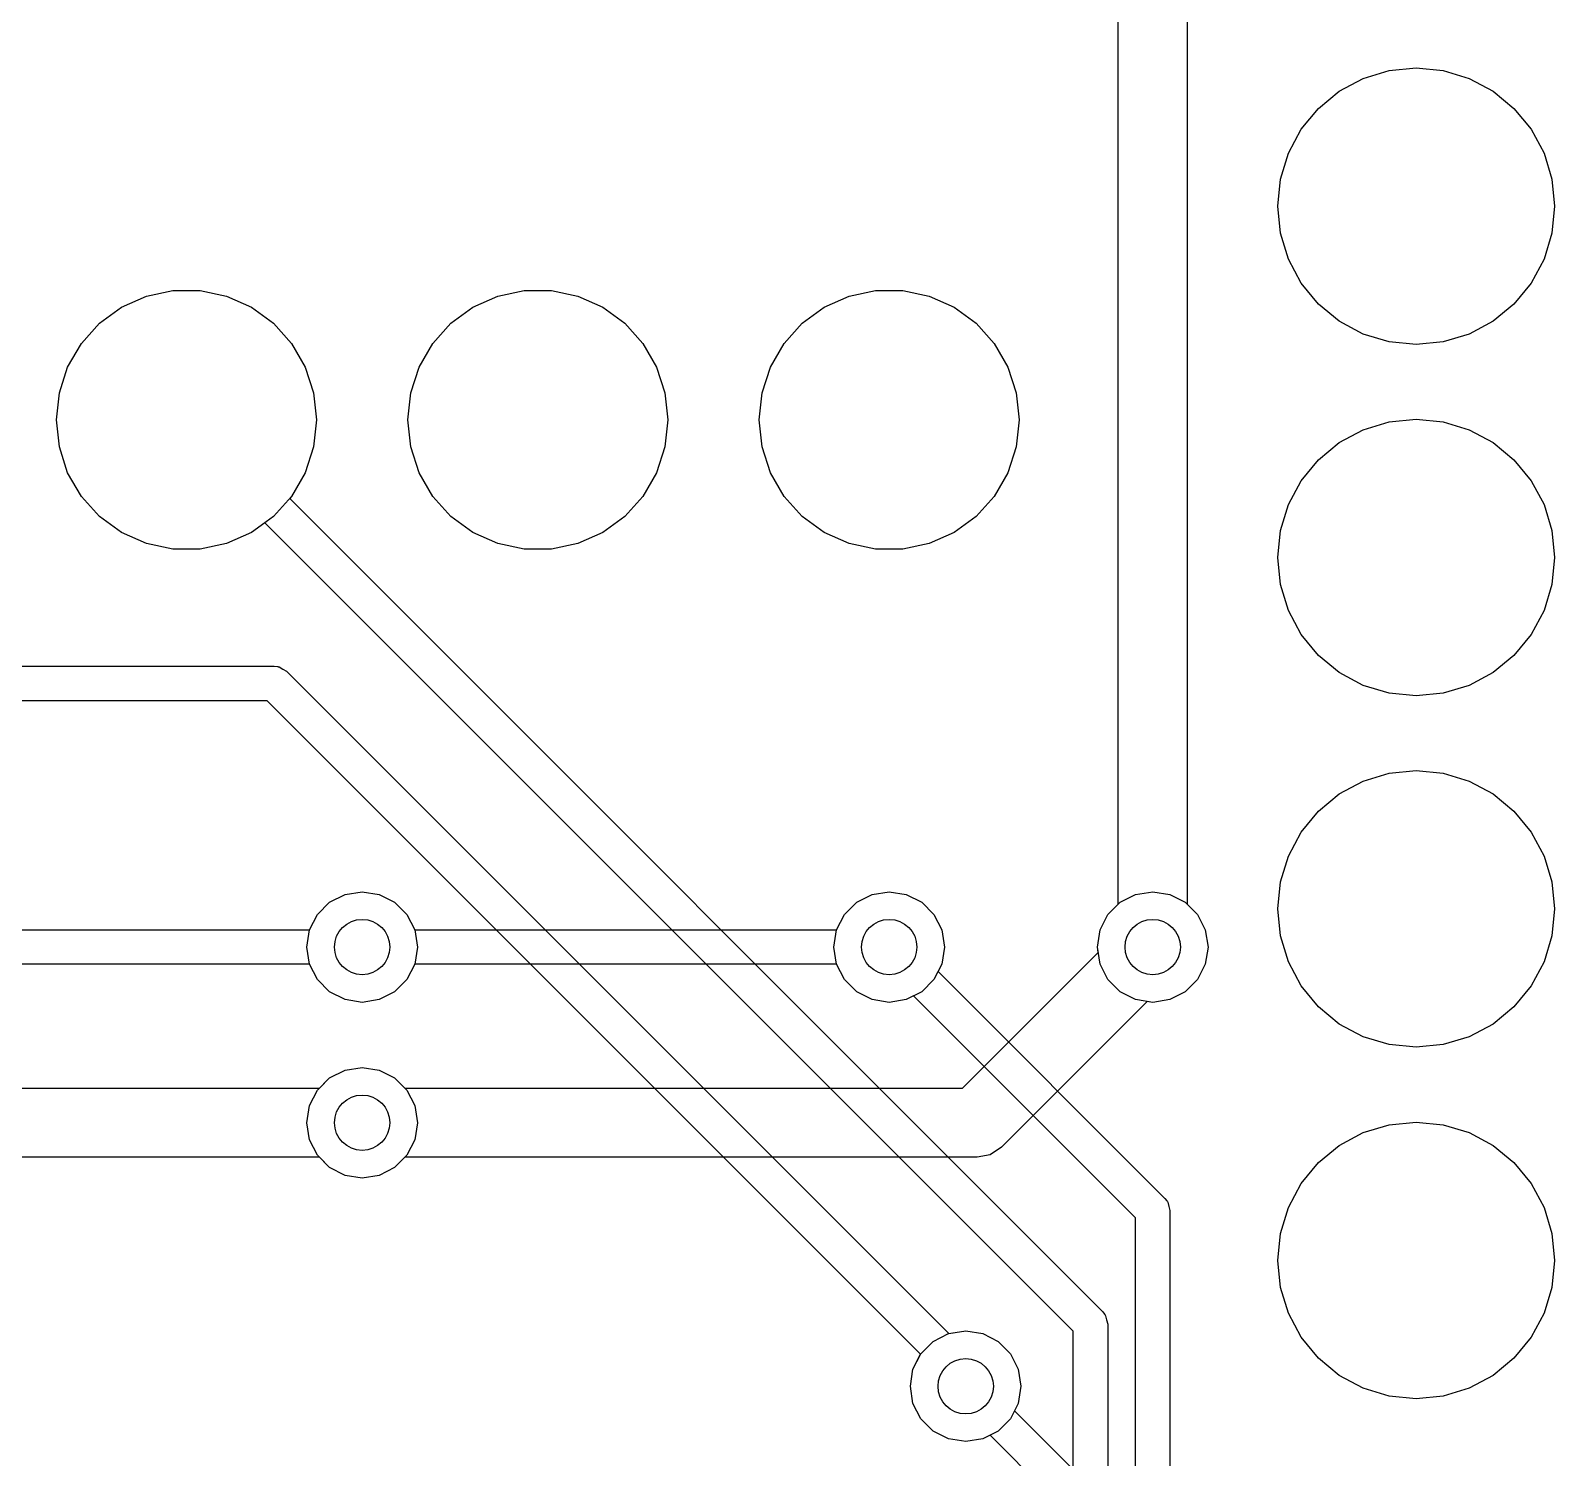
# Model space of a CAD drawing. Header units: millimetres. Extents: x 0 to 489, y -139 to 89.
# Drawn here: x 24.78 to 35.79, y 29.39 to 39.71 of the extents above; entities that cross this region are included whole.
import ezdxf

# ---------------------------------------------------------------- set-up
doc = ezdxf.new("R2010")
doc.units = ezdxf.units.MM
doc.header["$MEASUREMENT"] = 0
doc.layers.add('BLACK', color=7, linetype='CONTINUOUS')

msp = doc.modelspace()

# ---------------------------------------------------------------- linework, layer by layer
at = {"layer": 'BLACK', "linetype": 'Continuous'}
for p, q in [((32.63907, 33.38909), (32.63907, 44.83669)), ((33.13907, 44.83669), (33.13907, 33.38909)), ((34.23807, 39.26689), (34.41107, 39.35929)), ((34.23807, 39.26689), (34.41107, 39.35929)), ((34.23807, 39.26689), (34.41107, 39.35929)), ((34.23807, 39.26689), (34.41107, 39.35929)), ((34.41107, 39.35929), (34.59907, 39.41619)), ((34.41107, 39.35929), (34.59907, 39.41619)), ((34.41107, 39.35929), (34.59907, 39.41619)), ((34.41107, 39.35929), (34.59907, 39.41619)), ((34.59907, 39.41619), (34.79407, 39.43539)), ((34.59907, 39.41619), (34.79407, 39.43539)), ((34.59907, 39.41619), (34.79407, 39.43539)), ((34.59907, 39.41619), (34.79407, 39.43539)), ((34.79407, 39.43539), (34.98907, 39.41619)), ((34.79407, 39.43539), (34.98907, 39.41619)), ((34.79407, 39.43539), (34.98907, 39.41619)), ((34.79407, 39.43539), (34.98907, 39.41619)), ((34.98907, 39.41619), (35.17707, 39.35929)), ((34.98907, 39.41619), (35.17707, 39.35929)), ((34.98907, 39.41619), (35.17707, 39.35929)), ((34.98907, 39.41619), (35.17707, 39.35929)), ((35.17707, 39.35929), (35.35007, 39.26689)), ((35.17707, 39.35929), (35.35007, 39.26689)), ((35.17707, 39.35929), (35.35007, 39.26689)), ((35.17707, 39.35929), (35.35007, 39.26689)), ((34.08707, 39.14249), (34.23807, 39.26689)), ((34.08707, 39.14249), (34.23807, 39.26689)), ((34.08707, 39.14249), (34.23807, 39.26689)), ((34.08707, 39.14249), (34.23807, 39.26689)), ((35.35007, 39.26689), (35.50107, 39.14249)), ((35.35007, 39.26689), (35.50107, 39.14249)), ((35.35007, 39.26689), (35.50107, 39.14249)), ((35.35007, 39.26689), (35.50107, 39.14249)), ((33.96307, 38.99099), (34.08707, 39.14249)), ((33.96307, 38.99099), (34.08707, 39.14249)), ((33.96307, 38.99099), (34.08707, 39.14249)), ((33.96307, 38.99099), (34.08707, 39.14249)), ((35.50107, 39.14249), (35.62507, 38.99099)), ((35.50107, 39.14249), (35.62507, 38.99099)), ((35.50107, 39.14249), (35.62507, 38.99099)), ((35.50107, 39.14249), (35.62507, 38.99099)), ((33.87007, 38.81809), (33.96307, 38.99099)), ((33.87007, 38.81809), (33.96307, 38.99099)), ((33.87007, 38.81809), (33.96307, 38.99099)), ((33.87007, 38.81809), (33.96307, 38.99099)), ((35.62507, 38.99099), (35.71807, 38.81809)), ((35.62507, 38.99099), (35.71807, 38.81809)), ((35.62507, 38.99099), (35.71807, 38.81809)), ((35.62507, 38.99099), (35.71807, 38.81809)), ((33.81307, 38.63049), (33.87007, 38.81809)), ((33.81307, 38.63049), (33.87007, 38.81809)), ((33.81307, 38.63049), (33.87007, 38.81809)), ((33.81307, 38.63049), (33.87007, 38.81809)), ((35.71807, 38.81809), (35.77507, 38.63049)), ((35.71807, 38.81809), (35.77507, 38.63049)), ((35.71807, 38.81809), (35.77507, 38.63049)), ((35.71807, 38.81809), (35.77507, 38.63049)), ((33.79407, 38.43539), (33.81307, 38.63049)), ((33.79407, 38.43539), (33.81307, 38.63049)), ((33.79407, 38.43539), (33.81307, 38.63049)), ((33.79407, 38.43539), (33.81307, 38.63049)), ((35.77507, 38.63049), (35.79407, 38.43539)), ((35.77507, 38.63049), (35.79407, 38.43539)), ((35.77507, 38.63049), (35.79407, 38.43539)), ((35.77507, 38.63049), (35.79407, 38.43539)), ((33.81307, 38.24029), (33.79407, 38.43539)), ((33.81307, 38.24029), (33.79407, 38.43539)), ((33.81307, 38.24029), (33.79407, 38.43539)), ((33.81307, 38.24029), (33.79407, 38.43539)), ((35.79407, 38.43539), (35.77507, 38.24029)), ((35.79407, 38.43539), (35.77507, 38.24029)), ((35.79407, 38.43539), (35.77507, 38.24029)), ((35.79407, 38.43539), (35.77507, 38.24029)), ((33.87007, 38.05269), (33.81307, 38.24029)), ((33.87007, 38.05269), (33.81307, 38.24029)), ((33.87007, 38.05269), (33.81307, 38.24029)), ((33.87007, 38.05269), (33.81307, 38.24029)), ((35.77507, 38.24029), (35.71807, 38.05269)), ((35.77507, 38.24029), (35.71807, 38.05269)), ((35.77507, 38.24029), (35.71807, 38.05269)), ((35.77507, 38.24029), (35.71807, 38.05269)), ((33.96307, 37.87979), (33.87007, 38.05269)), ((33.96307, 37.87979), (33.87007, 38.05269)), ((33.96307, 37.87979), (33.87007, 38.05269)), ((33.96307, 37.87979), (33.87007, 38.05269)), ((35.71807, 38.05269), (35.62507, 37.87979)), ((35.71807, 38.05269), (35.62507, 37.87979)), ((35.71807, 38.05269), (35.62507, 37.87979)), ((35.71807, 38.05269), (35.62507, 37.87979)), ((25.61407, 37.78419), (25.80607, 37.82509)), ((25.61407, 37.78419), (25.80607, 37.82509)), ((25.61407, 37.78419), (25.80607, 37.82509)), ((25.61407, 37.78419), (25.80607, 37.82509)), ((25.80607, 37.82509), (26.00207, 37.82509)), ((25.80607, 37.82509), (26.00207, 37.82509)), ((25.80607, 37.82509), (26.00207, 37.82509)), ((25.80607, 37.82509), (26.00207, 37.82509)), ((26.00207, 37.82509), (26.19407, 37.78419)), ((26.00207, 37.82509), (26.19407, 37.78419)), ((26.00207, 37.82509), (26.19407, 37.78419)), ((26.00207, 37.82509), (26.19407, 37.78419)), ((28.15407, 37.78419), (28.34607, 37.82509)), ((28.15407, 37.78419), (28.34607, 37.82509)), ((28.15407, 37.78419), (28.34607, 37.82509)), ((28.15407, 37.78419), (28.34607, 37.82509)), ((28.34607, 37.82509), (28.54207, 37.82509)), ((28.34607, 37.82509), (28.54207, 37.82509)), ((28.34607, 37.82509), (28.54207, 37.82509)), ((28.34607, 37.82509), (28.54207, 37.82509)), ((28.54207, 37.82509), (28.73407, 37.78419)), ((28.54207, 37.82509), (28.73407, 37.78419)), ((28.54207, 37.82509), (28.73407, 37.78419)), ((28.54207, 37.82509), (28.73407, 37.78419)), ((30.69407, 37.78419), (30.88607, 37.82509)), ((30.69407, 37.78419), (30.88607, 37.82509)), ((30.69407, 37.78419), (30.88607, 37.82509)), ((30.69407, 37.78419), (30.88607, 37.82509)), ((30.88607, 37.82509), (31.08207, 37.82509)), ((30.88607, 37.82509), (31.08207, 37.82509)), ((30.88607, 37.82509), (31.08207, 37.82509)), ((30.88607, 37.82509), (31.08207, 37.82509)), ((31.08207, 37.82509), (31.27407, 37.78419)), ((31.08207, 37.82509), (31.27407, 37.78419)), ((31.08207, 37.82509), (31.27407, 37.78419)), ((31.08207, 37.82509), (31.27407, 37.78419)), ((34.08707, 37.72829), (33.96307, 37.87979)), ((34.08707, 37.72829), (33.96307, 37.87979)), ((34.08707, 37.72829), (33.96307, 37.87979)), ((34.08707, 37.72829), (33.96307, 37.87979)), ((35.62507, 37.87979), (35.50107, 37.72829)), ((35.62507, 37.87979), (35.50107, 37.72829)), ((35.62507, 37.87979), (35.50107, 37.72829)), ((35.62507, 37.87979), (35.50107, 37.72829)), ((25.27507, 37.58879), (25.43407, 37.70429)), ((25.27507, 37.58879), (25.43407, 37.70429)), ((25.27507, 37.58879), (25.43407, 37.70429)), ((25.27507, 37.58879), (25.43407, 37.70429)), ((25.43407, 37.70429), (25.61407, 37.78419)), ((25.43407, 37.70429), (25.61407, 37.78419)), ((25.43407, 37.70429), (25.61407, 37.78419)), ((25.43407, 37.70429), (25.61407, 37.78419)), ((26.19407, 37.78419), (26.37407, 37.70429)), ((26.19407, 37.78419), (26.37407, 37.70429)), ((26.19407, 37.78419), (26.37407, 37.70429)), ((26.19407, 37.78419), (26.37407, 37.70429)), ((26.37407, 37.70429), (26.53307, 37.58879)), ((26.37407, 37.70429), (26.53307, 37.58879)), ((26.37407, 37.70429), (26.53307, 37.58879)), ((26.37407, 37.70429), (26.53307, 37.58879)), ((27.81507, 37.58879), (27.97407, 37.70429)), ((27.81507, 37.58879), (27.97407, 37.70429)), ((27.81507, 37.58879), (27.97407, 37.70429)), ((27.81507, 37.58879), (27.97407, 37.70429)), ((27.97407, 37.70429), (28.15407, 37.78419)), ((27.97407, 37.70429), (28.15407, 37.78419)), ((27.97407, 37.70429), (28.15407, 37.78419)), ((27.97407, 37.70429), (28.15407, 37.78419)), ((28.73407, 37.78419), (28.91407, 37.70429)), ((28.73407, 37.78419), (28.91407, 37.70429)), ((28.73407, 37.78419), (28.91407, 37.70429)), ((28.73407, 37.78419), (28.91407, 37.70429)), ((28.91407, 37.70429), (29.07307, 37.58879)), ((28.91407, 37.70429), (29.07307, 37.58879)), ((28.91407, 37.70429), (29.07307, 37.58879)), ((28.91407, 37.70429), (29.07307, 37.58879)), ((30.35507, 37.58879), (30.51407, 37.70429)), ((30.35507, 37.58879), (30.51407, 37.70429)), ((30.35507, 37.58879), (30.51407, 37.70429)), ((30.35507, 37.58879), (30.51407, 37.70429)), ((30.51407, 37.70429), (30.69407, 37.78419)), ((30.51407, 37.70429), (30.69407, 37.78419)), ((30.51407, 37.70429), (30.69407, 37.78419)), ((30.51407, 37.70429), (30.69407, 37.78419)), ((31.27407, 37.78419), (31.45407, 37.70429)), ((31.27407, 37.78419), (31.45407, 37.70429)), ((31.27407, 37.78419), (31.45407, 37.70429)), ((31.27407, 37.78419), (31.45407, 37.70429)), ((31.45407, 37.70429), (31.61307, 37.58879)), ((31.45407, 37.70429), (31.61307, 37.58879)), ((31.45407, 37.70429), (31.61307, 37.58879)), ((31.45407, 37.70429), (31.61307, 37.58879)), ((34.23807, 37.60389), (34.08707, 37.72829)), ((34.23807, 37.60389), (34.08707, 37.72829)), ((34.23807, 37.60389), (34.08707, 37.72829)), ((34.23807, 37.60389), (34.08707, 37.72829)), ((35.50107, 37.72829), (35.35007, 37.60389)), ((35.50107, 37.72829), (35.35007, 37.60389)), ((35.50107, 37.72829), (35.35007, 37.60389)), ((35.50107, 37.72829), (35.35007, 37.60389)), ((25.14407, 37.44279), (25.27507, 37.58879)), ((25.14407, 37.44279), (25.27507, 37.58879)), ((25.14407, 37.44279), (25.27507, 37.58879)), ((25.14407, 37.44279), (25.27507, 37.58879)), ((26.53307, 37.58879), (26.66407, 37.44279)), ((26.53307, 37.58879), (26.66407, 37.44279)), ((26.53307, 37.58879), (26.66407, 37.44279)), ((26.53307, 37.58879), (26.66407, 37.44279)), ((27.68407, 37.44279), (27.81507, 37.58879)), ((27.68407, 37.44279), (27.81507, 37.58879)), ((27.68407, 37.44279), (27.81507, 37.58879)), ((27.68407, 37.44279), (27.81507, 37.58879)), ((29.07307, 37.58879), (29.20407, 37.44279)), ((29.07307, 37.58879), (29.20407, 37.44279)), ((29.07307, 37.58879), (29.20407, 37.44279)), ((29.07307, 37.58879), (29.20407, 37.44279)), ((30.22407, 37.44279), (30.35507, 37.58879)), ((30.22407, 37.44279), (30.35507, 37.58879)), ((30.22407, 37.44279), (30.35507, 37.58879)), ((30.22407, 37.44279), (30.35507, 37.58879)), ((31.61307, 37.58879), (31.74407, 37.44279)), ((31.61307, 37.58879), (31.74407, 37.44279)), ((31.61307, 37.58879), (31.74407, 37.44279)), ((31.61307, 37.58879), (31.74407, 37.44279)), ((34.41107, 37.51149), (34.23807, 37.60389)), ((34.41107, 37.51149), (34.23807, 37.60389)), ((34.41107, 37.51149), (34.23807, 37.60389)), ((34.41107, 37.51149), (34.23807, 37.60389)), ((35.35007, 37.60389), (35.17707, 37.51149)), ((35.35007, 37.60389), (35.17707, 37.51149)), ((35.35007, 37.60389), (35.17707, 37.51149)), ((35.35007, 37.60389), (35.17707, 37.51149)), ((34.59907, 37.45459), (34.41107, 37.51149)), ((34.59907, 37.45459), (34.41107, 37.51149)), ((34.59907, 37.45459), (34.41107, 37.51149)), ((34.59907, 37.45459), (34.41107, 37.51149)), ((35.17707, 37.51149), (34.98907, 37.45459)), ((35.17707, 37.51149), (34.98907, 37.45459)), ((35.17707, 37.51149), (34.98907, 37.45459)), ((35.17707, 37.51149), (34.98907, 37.45459)), ((25.04507, 37.27269), (25.14407, 37.44279)), ((25.04507, 37.27269), (25.14407, 37.44279)), ((25.04507, 37.27269), (25.14407, 37.44279)), ((25.04507, 37.27269), (25.14407, 37.44279)), ((26.66407, 37.44279), (26.76307, 37.27269)), ((26.66407, 37.44279), (26.76307, 37.27269)), ((26.66407, 37.44279), (26.76307, 37.27269)), ((26.66407, 37.44279), (26.76307, 37.27269)), ((27.58507, 37.27269), (27.68407, 37.44279)), ((27.58507, 37.27269), (27.68407, 37.44279)), ((27.58507, 37.27269), (27.68407, 37.44279)), ((27.58507, 37.27269), (27.68407, 37.44279)), ((29.20407, 37.44279), (29.30307, 37.27269)), ((29.20407, 37.44279), (29.30307, 37.27269)), ((29.20407, 37.44279), (29.30307, 37.27269)), ((29.20407, 37.44279), (29.30307, 37.27269)), ((30.12507, 37.27269), (30.22407, 37.44279)), ((30.12507, 37.27269), (30.22407, 37.44279)), ((30.12507, 37.27269), (30.22407, 37.44279)), ((30.12507, 37.27269), (30.22407, 37.44279)), ((31.74407, 37.44279), (31.84307, 37.27269)), ((31.74407, 37.44279), (31.84307, 37.27269)), ((31.74407, 37.44279), (31.84307, 37.27269)), ((31.74407, 37.44279), (31.84307, 37.27269)), ((34.79407, 37.43539), (34.59907, 37.45459)), ((34.79407, 37.43539), (34.59907, 37.45459)), ((34.79407, 37.43539), (34.59907, 37.45459)), ((34.79407, 37.43539), (34.59907, 37.45459)), ((34.98907, 37.45459), (34.79407, 37.43539)), ((34.98907, 37.45459), (34.79407, 37.43539)), ((34.98907, 37.45459), (34.79407, 37.43539)), ((34.98907, 37.45459), (34.79407, 37.43539)), ((24.98507, 37.08579), (25.04507, 37.27269)), ((24.98507, 37.08579), (25.04507, 37.27269)), ((24.98507, 37.08579), (25.04507, 37.27269)), ((24.98507, 37.08579), (25.04507, 37.27269)), ((26.76307, 37.27269), (26.82307, 37.08579)), ((26.76307, 37.27269), (26.82307, 37.08579)), ((26.76307, 37.27269), (26.82307, 37.08579)), ((26.76307, 37.27269), (26.82307, 37.08579)), ((27.52507, 37.08579), (27.58507, 37.27269)), ((27.52507, 37.08579), (27.58507, 37.27269)), ((27.52507, 37.08579), (27.58507, 37.27269)), ((27.52507, 37.08579), (27.58507, 37.27269)), ((29.30307, 37.27269), (29.36307, 37.08579)), ((29.30307, 37.27269), (29.36307, 37.08579)), ((29.30307, 37.27269), (29.36307, 37.08579)), ((29.30307, 37.27269), (29.36307, 37.08579)), ((30.06507, 37.08579), (30.12507, 37.27269)), ((30.06507, 37.08579), (30.12507, 37.27269)), ((30.06507, 37.08579), (30.12507, 37.27269)), ((30.06507, 37.08579), (30.12507, 37.27269)), ((31.84307, 37.27269), (31.90307, 37.08579)), ((31.84307, 37.27269), (31.90307, 37.08579)), ((31.84307, 37.27269), (31.90307, 37.08579)), ((31.84307, 37.27269), (31.90307, 37.08579)), ((24.96407, 36.89039), (24.98507, 37.08579)), ((24.96407, 36.89039), (24.98507, 37.08579)), ((24.96407, 36.89039), (24.98507, 37.08579)), ((24.96407, 36.89039), (24.98507, 37.08579)), ((26.82307, 37.08579), (26.84407, 36.89039)), ((26.82307, 37.08579), (26.84407, 36.89039)), ((26.82307, 37.08579), (26.84407, 36.89039)), ((26.82307, 37.08579), (26.84407, 36.89039)), ((27.50407, 36.89039), (27.52507, 37.08579)), ((27.50407, 36.89039), (27.52507, 37.08579)), ((27.50407, 36.89039), (27.52507, 37.08579)), ((27.50407, 36.89039), (27.52507, 37.08579)), ((29.36307, 37.08579), (29.38407, 36.89039)), ((29.36307, 37.08579), (29.38407, 36.89039)), ((29.36307, 37.08579), (29.38407, 36.89039)), ((29.36307, 37.08579), (29.38407, 36.89039)), ((30.04407, 36.89039), (30.06507, 37.08579)), ((30.04407, 36.89039), (30.06507, 37.08579)), ((30.04407, 36.89039), (30.06507, 37.08579)), ((30.04407, 36.89039), (30.06507, 37.08579)), ((31.90307, 37.08579), (31.92407, 36.89039)), ((31.90307, 37.08579), (31.92407, 36.89039)), ((31.90307, 37.08579), (31.92407, 36.89039)), ((31.90307, 37.08579), (31.92407, 36.89039)), ((24.98507, 36.69499), (24.96407, 36.89039)), ((24.98507, 36.69499), (24.96407, 36.89039)), ((24.98507, 36.69499), (24.96407, 36.89039)), ((24.98507, 36.69499), (24.96407, 36.89039)), ((26.84407, 36.89039), (26.82307, 36.69499)), ((26.84407, 36.89039), (26.82307, 36.69499)), ((26.84407, 36.89039), (26.82307, 36.69499)), ((26.84407, 36.89039), (26.82307, 36.69499)), ((27.52507, 36.69499), (27.50407, 36.89039)), ((27.52507, 36.69499), (27.50407, 36.89039)), ((27.52507, 36.69499), (27.50407, 36.89039)), ((27.52507, 36.69499), (27.50407, 36.89039)), ((29.38407, 36.89039), (29.36307, 36.69499)), ((29.38407, 36.89039), (29.36307, 36.69499)), ((29.38407, 36.89039), (29.36307, 36.69499)), ((29.38407, 36.89039), (29.36307, 36.69499)), ((30.06507, 36.69499), (30.04407, 36.89039)), ((30.06507, 36.69499), (30.04407, 36.89039)), ((30.06507, 36.69499), (30.04407, 36.89039)), ((30.06507, 36.69499), (30.04407, 36.89039)), ((31.92407, 36.89039), (31.90307, 36.69499)), ((31.92407, 36.89039), (31.90307, 36.69499)), ((31.92407, 36.89039), (31.90307, 36.69499)), ((31.92407, 36.89039), (31.90307, 36.69499)), ((34.23807, 36.72689), (34.41107, 36.81929)), ((34.23807, 36.72689), (34.41107, 36.81929)), ((34.23807, 36.72689), (34.41107, 36.81929)), ((34.23807, 36.72689), (34.41107, 36.81929)), ((34.41107, 36.81929), (34.59907, 36.87619)), ((34.41107, 36.81929), (34.59907, 36.87619)), ((34.41107, 36.81929), (34.59907, 36.87619)), ((34.41107, 36.81929), (34.59907, 36.87619)), ((34.59907, 36.87619), (34.79407, 36.89539)), ((34.59907, 36.87619), (34.79407, 36.89539)), ((34.59907, 36.87619), (34.79407, 36.89539)), ((34.59907, 36.87619), (34.79407, 36.89539)), ((34.79407, 36.89539), (34.98907, 36.87619)), ((34.79407, 36.89539), (34.98907, 36.87619)), ((34.79407, 36.89539), (34.98907, 36.87619)), ((34.79407, 36.89539), (34.98907, 36.87619)), ((34.98907, 36.87619), (35.17707, 36.81929)), ((34.98907, 36.87619), (35.17707, 36.81929)), ((34.98907, 36.87619), (35.17707, 36.81929)), ((34.98907, 36.87619), (35.17707, 36.81929)), ((35.17707, 36.81929), (35.35007, 36.72689)), ((35.17707, 36.81929), (35.35007, 36.72689)), ((35.17707, 36.81929), (35.35007, 36.72689)), ((35.17707, 36.81929), (35.35007, 36.72689)), ((25.04507, 36.50809), (24.98507, 36.69499)), ((25.04507, 36.50809), (24.98507, 36.69499)), ((25.04507, 36.50809), (24.98507, 36.69499)), ((25.04507, 36.50809), (24.98507, 36.69499)), ((26.82307, 36.69499), (26.76307, 36.50809)), ((26.82307, 36.69499), (26.76307, 36.50809)), ((26.82307, 36.69499), (26.76307, 36.50809)), ((26.82307, 36.69499), (26.76307, 36.50809)), ((27.58507, 36.50809), (27.52507, 36.69499)), ((27.58507, 36.50809), (27.52507, 36.69499)), ((27.58507, 36.50809), (27.52507, 36.69499)), ((27.58507, 36.50809), (27.52507, 36.69499)), ((29.36307, 36.69499), (29.30307, 36.50809)), ((29.36307, 36.69499), (29.30307, 36.50809)), ((29.36307, 36.69499), (29.30307, 36.50809)), ((29.36307, 36.69499), (29.30307, 36.50809)), ((30.12507, 36.50809), (30.06507, 36.69499)), ((30.12507, 36.50809), (30.06507, 36.69499)), ((30.12507, 36.50809), (30.06507, 36.69499)), ((30.12507, 36.50809), (30.06507, 36.69499)), ((31.90307, 36.69499), (31.84307, 36.50809)), ((31.90307, 36.69499), (31.84307, 36.50809)), ((31.90307, 36.69499), (31.84307, 36.50809)), ((31.90307, 36.69499), (31.84307, 36.50809)), ((34.08707, 36.60249), (34.23807, 36.72689)), ((34.08707, 36.60249), (34.23807, 36.72689)), ((34.08707, 36.60249), (34.23807, 36.72689)), ((34.08707, 36.60249), (34.23807, 36.72689)), ((35.35007, 36.72689), (35.50107, 36.60249)), ((35.35007, 36.72689), (35.50107, 36.60249)), ((35.35007, 36.72689), (35.50107, 36.60249)), ((35.35007, 36.72689), (35.50107, 36.60249)), ((33.96307, 36.45099), (34.08707, 36.60249)), ((33.96307, 36.45099), (34.08707, 36.60249)), ((33.96307, 36.45099), (34.08707, 36.60249)), ((33.96307, 36.45099), (34.08707, 36.60249)), ((35.50107, 36.60249), (35.62507, 36.45099)), ((35.50107, 36.60249), (35.62507, 36.45099)), ((35.50107, 36.60249), (35.62507, 36.45099)), ((35.50107, 36.60249), (35.62507, 36.45099)), ((25.14407, 36.33799), (25.04507, 36.50809)), ((25.14407, 36.33799), (25.04507, 36.50809)), ((25.14407, 36.33799), (25.04507, 36.50809)), ((25.14407, 36.33799), (25.04507, 36.50809)), ((26.76307, 36.50809), (26.66407, 36.33799)), ((26.76307, 36.50809), (26.66407, 36.33799)), ((26.76307, 36.50809), (26.66407, 36.33799)), ((26.76307, 36.50809), (26.66407, 36.33799)), ((27.68407, 36.33799), (27.58507, 36.50809)), ((27.68407, 36.33799), (27.58507, 36.50809)), ((27.68407, 36.33799), (27.58507, 36.50809)), ((27.68407, 36.33799), (27.58507, 36.50809)), ((29.30307, 36.50809), (29.20407, 36.33799)), ((29.30307, 36.50809), (29.20407, 36.33799)), ((29.30307, 36.50809), (29.20407, 36.33799)), ((29.30307, 36.50809), (29.20407, 36.33799)), ((30.22407, 36.33799), (30.12507, 36.50809)), ((30.22407, 36.33799), (30.12507, 36.50809)), ((30.22407, 36.33799), (30.12507, 36.50809)), ((30.22407, 36.33799), (30.12507, 36.50809)), ((31.84307, 36.50809), (31.74407, 36.33799)), ((31.84307, 36.50809), (31.74407, 36.33799)), ((31.84307, 36.50809), (31.74407, 36.33799)), ((31.84307, 36.50809), (31.74407, 36.33799)), ((33.87007, 36.27809), (33.96307, 36.45099)), ((33.87007, 36.27809), (33.96307, 36.45099)), ((33.87007, 36.27809), (33.96307, 36.45099)), ((33.87007, 36.27809), (33.96307, 36.45099)), ((35.62507, 36.45099), (35.71807, 36.27809)), ((35.62507, 36.45099), (35.71807, 36.27809)), ((35.62507, 36.45099), (35.71807, 36.27809)), ((35.62507, 36.45099), (35.71807, 36.27809)), ((25.27507, 36.19199), (25.14407, 36.33799)), ((25.27507, 36.19199), (25.14407, 36.33799)), ((25.27507, 36.19199), (25.14407, 36.33799)), ((25.27507, 36.19199), (25.14407, 36.33799)), ((26.66407, 36.33799), (26.53307, 36.19199)), ((26.66407, 36.33799), (26.53307, 36.19199)), ((26.66407, 36.33799), (26.53307, 36.19199)), ((26.66407, 36.33799), (26.65007, 36.32159)), ((26.65007, 36.32159), (32.52807, 30.44329)), ((27.81507, 36.19199), (27.68407, 36.33799)), ((27.81507, 36.19199), (27.68407, 36.33799)), ((27.81507, 36.19199), (27.68407, 36.33799)), ((27.81507, 36.19199), (27.68407, 36.33799)), ((29.20407, 36.33799), (29.07307, 36.19199)), ((29.20407, 36.33799), (29.07307, 36.19199)), ((29.20407, 36.33799), (29.07307, 36.19199)), ((29.20407, 36.33799), (29.07307, 36.19199)), ((30.35507, 36.19199), (30.22407, 36.33799)), ((30.35507, 36.19199), (30.22407, 36.33799)), ((30.35507, 36.19199), (30.22407, 36.33799)), ((30.35507, 36.19199), (30.22407, 36.33799)), ((31.74407, 36.33799), (31.61307, 36.19199)), ((31.74407, 36.33799), (31.61307, 36.19199)), ((31.74407, 36.33799), (31.61307, 36.19199)), ((31.74407, 36.33799), (31.61307, 36.19199)), ((33.81307, 36.09049), (33.87007, 36.27809)), ((33.81307, 36.09049), (33.87007, 36.27809)), ((33.81307, 36.09049), (33.87007, 36.27809)), ((33.81307, 36.09049), (33.87007, 36.27809)), ((35.71807, 36.27809), (35.77507, 36.09049)), ((35.71807, 36.27809), (35.77507, 36.09049)), ((35.71807, 36.27809), (35.77507, 36.09049)), ((35.71807, 36.27809), (35.77507, 36.09049)), ((25.43407, 36.07649), (25.27507, 36.19199)), ((25.43407, 36.07649), (25.27507, 36.19199)), ((25.43407, 36.07649), (25.27507, 36.19199)), ((25.43407, 36.07649), (25.27507, 36.19199)), ((26.53307, 36.19199), (26.37407, 36.07649)), ((26.53307, 36.19199), (26.37407, 36.07649)), ((26.53307, 36.19199), (26.37407, 36.07649)), ((26.47107, 36.14689), (26.37407, 36.07649)), ((32.31407, 30.30309), (26.47107, 36.14689)), ((27.97407, 36.07649), (27.81507, 36.19199)), ((27.97407, 36.07649), (27.81507, 36.19199)), ((27.97407, 36.07649), (27.81507, 36.19199)), ((27.97407, 36.07649), (27.81507, 36.19199)), ((29.07307, 36.19199), (28.91407, 36.07649)), ((29.07307, 36.19199), (28.91407, 36.07649)), ((29.07307, 36.19199), (28.91407, 36.07649)), ((29.07307, 36.19199), (28.91407, 36.07649)), ((30.51407, 36.07649), (30.35507, 36.19199)), ((30.51407, 36.07649), (30.35507, 36.19199)), ((30.51407, 36.07649), (30.35507, 36.19199)), ((30.51407, 36.07649), (30.35507, 36.19199)), ((31.61307, 36.19199), (31.45407, 36.07649)), ((31.61307, 36.19199), (31.45407, 36.07649)), ((31.61307, 36.19199), (31.45407, 36.07649)), ((31.61307, 36.19199), (31.45407, 36.07649)), ((25.61407, 35.99659), (25.43407, 36.07649)), ((25.61407, 35.99659), (25.43407, 36.07649)), ((25.61407, 35.99659), (25.43407, 36.07649)), ((25.61407, 35.99659), (25.43407, 36.07649)), ((26.37407, 36.07649), (26.19407, 35.99659)), ((26.37407, 36.07649), (26.19407, 35.99659)), ((26.37407, 36.07649), (26.19407, 35.99659)), ((26.37407, 36.07649), (26.19407, 35.99659)), ((28.15407, 35.99659), (27.97407, 36.07649)), ((28.15407, 35.99659), (27.97407, 36.07649)), ((28.15407, 35.99659), (27.97407, 36.07649)), ((28.15407, 35.99659), (27.97407, 36.07649)), ((28.91407, 36.07649), (28.73407, 35.99659)), ((28.91407, 36.07649), (28.73407, 35.99659)), ((28.91407, 36.07649), (28.73407, 35.99659)), ((28.91407, 36.07649), (28.73407, 35.99659)), ((30.69407, 35.99659), (30.51407, 36.07649)), ((30.69407, 35.99659), (30.51407, 36.07649)), ((30.69407, 35.99659), (30.51407, 36.07649)), ((30.69407, 35.99659), (30.51407, 36.07649)), ((31.45407, 36.07649), (31.27407, 35.99659)), ((31.45407, 36.07649), (31.27407, 35.99659)), ((31.45407, 36.07649), (31.27407, 35.99659)), ((31.45407, 36.07649), (31.27407, 35.99659)), ((33.79407, 35.89539), (33.81307, 36.09049)), ((33.79407, 35.89539), (33.81307, 36.09049)), ((33.79407, 35.89539), (33.81307, 36.09049)), ((33.79407, 35.89539), (33.81307, 36.09049)), ((35.77507, 36.09049), (35.79407, 35.89539)), ((35.77507, 36.09049), (35.79407, 35.89539)), ((35.77507, 36.09049), (35.79407, 35.89539)), ((35.77507, 36.09049), (35.79407, 35.89539)), ((25.80607, 35.95569), (25.61407, 35.99659)), ((25.80607, 35.95569), (25.61407, 35.99659)), ((25.80607, 35.95569), (25.61407, 35.99659)), ((25.80607, 35.95569), (25.61407, 35.99659)), ((26.00207, 35.95569), (25.80607, 35.95569)), ((26.00207, 35.95569), (25.80607, 35.95569)), ((26.00207, 35.95569), (25.80607, 35.95569)), ((26.00207, 35.95569), (25.80607, 35.95569)), ((26.19407, 35.99659), (26.00207, 35.95569)), ((26.19407, 35.99659), (26.00207, 35.95569)), ((26.19407, 35.99659), (26.00207, 35.95569)), ((26.19407, 35.99659), (26.00207, 35.95569)), ((28.34607, 35.95569), (28.15407, 35.99659)), ((28.34607, 35.95569), (28.15407, 35.99659)), ((28.34607, 35.95569), (28.15407, 35.99659)), ((28.34607, 35.95569), (28.15407, 35.99659)), ((28.54207, 35.95569), (28.34607, 35.95569)), ((28.54207, 35.95569), (28.34607, 35.95569)), ((28.54207, 35.95569), (28.34607, 35.95569)), ((28.54207, 35.95569), (28.34607, 35.95569)), ((28.73407, 35.99659), (28.54207, 35.95569)), ((28.73407, 35.99659), (28.54207, 35.95569)), ((28.73407, 35.99659), (28.54207, 35.95569)), ((28.73407, 35.99659), (28.54207, 35.95569)), ((30.88607, 35.95569), (30.69407, 35.99659)), ((30.88607, 35.95569), (30.69407, 35.99659)), ((30.88607, 35.95569), (30.69407, 35.99659)), ((30.88607, 35.95569), (30.69407, 35.99659)), ((31.08207, 35.95569), (30.88607, 35.95569)), ((31.08207, 35.95569), (30.88607, 35.95569)), ((31.08207, 35.95569), (30.88607, 35.95569)), ((31.08207, 35.95569), (30.88607, 35.95569)), ((31.27407, 35.99659), (31.08207, 35.95569)), ((31.27407, 35.99659), (31.08207, 35.95569)), ((31.27407, 35.99659), (31.08207, 35.95569)), ((31.27407, 35.99659), (31.08207, 35.95569)), ((33.81307, 35.70029), (33.79407, 35.89539)), ((33.81307, 35.70029), (33.79407, 35.89539)), ((33.81307, 35.70029), (33.79407, 35.89539)), ((33.81307, 35.70029), (33.79407, 35.89539)), ((35.79407, 35.89539), (35.77507, 35.70029)), ((35.79407, 35.89539), (35.77507, 35.70029)), ((35.79407, 35.89539), (35.77507, 35.70029)), ((35.79407, 35.89539), (35.77507, 35.70029)), ((33.87007, 35.51269), (33.81307, 35.70029)), ((33.87007, 35.51269), (33.81307, 35.70029)), ((33.87007, 35.51269), (33.81307, 35.70029)), ((33.87007, 35.51269), (33.81307, 35.70029)), ((35.77507, 35.70029), (35.71807, 35.51269)), ((35.77507, 35.70029), (35.71807, 35.51269)), ((35.77507, 35.70029), (35.71807, 35.51269)), ((35.77507, 35.70029), (35.71807, 35.51269)), ((33.96307, 35.33979), (33.87007, 35.51269)), ((33.96307, 35.33979), (33.87007, 35.51269)), ((33.96307, 35.33979), (33.87007, 35.51269)), ((33.96307, 35.33979), (33.87007, 35.51269)), ((35.71807, 35.51269), (35.62507, 35.33979)), ((35.71807, 35.51269), (35.62507, 35.33979)), ((35.71807, 35.51269), (35.62507, 35.33979)), ((35.71807, 35.51269), (35.62507, 35.33979)), ((34.08707, 35.18829), (33.96307, 35.33979)), ((34.08707, 35.18829), (33.96307, 35.33979)), ((34.08707, 35.18829), (33.96307, 35.33979)), ((34.08707, 35.18829), (33.96307, 35.33979)), ((35.62507, 35.33979), (35.50107, 35.18829)), ((35.62507, 35.33979), (35.50107, 35.18829)), ((35.62507, 35.33979), (35.50107, 35.18829)), ((35.62507, 35.33979), (35.50107, 35.18829)), ((34.23807, 35.06389), (34.08707, 35.18829)), ((34.23807, 35.06389), (34.08707, 35.18829)), ((34.23807, 35.06389), (34.08707, 35.18829)), ((34.23807, 35.06389), (34.08707, 35.18829)), ((35.50107, 35.18829), (35.35007, 35.06389)), ((35.50107, 35.18829), (35.35007, 35.06389)), ((35.50107, 35.18829), (35.35007, 35.06389)), ((35.50107, 35.18829), (35.35007, 35.06389)), ((22.78107, 35.11039), (26.53907, 35.11039)), ((26.53907, 35.11039), (26.56107, 35.10719)), ((26.56107, 35.10719), (26.56607, 35.10749)), ((26.56607, 35.10749), (26.56807, 35.10619)), ((26.56807, 35.10619), (26.57407, 35.10529)), ((26.57407, 35.10529), (26.60007, 35.08859)), ((26.60007, 35.08859), (26.62707, 35.07379)), ((26.62707, 35.07379), (31.41507, 30.28619)), ((34.41107, 34.97149), (34.23807, 35.06389)), ((34.41107, 34.97149), (34.23807, 35.06389)), ((34.41107, 34.97149), (34.23807, 35.06389)), ((34.41107, 34.97149), (34.23807, 35.06389)), ((35.35007, 35.06389), (35.17707, 34.97149)), ((35.35007, 35.06389), (35.17707, 34.97149)), ((35.35007, 35.06389), (35.17707, 34.97149)), ((35.35007, 35.06389), (35.17707, 34.97149)), ((34.59907, 34.91459), (34.41107, 34.97149)), ((34.59907, 34.91459), (34.41107, 34.97149)), ((34.59907, 34.91459), (34.41107, 34.97149)), ((34.59907, 34.91459), (34.41107, 34.97149)), ((35.17707, 34.97149), (34.98907, 34.91459)), ((35.17707, 34.97149), (34.98907, 34.91459)), ((35.17707, 34.97149), (34.98907, 34.91459)), ((35.17707, 34.97149), (34.98907, 34.91459)), ((26.48707, 34.86039), (22.72907, 34.86039)), ((31.21107, 30.13669), (26.48707, 34.86039)), ((34.79407, 34.89539), (34.59907, 34.91459)), ((34.79407, 34.89539), (34.59907, 34.91459)), ((34.79407, 34.89539), (34.59907, 34.91459)), ((34.79407, 34.89539), (34.59907, 34.91459)), ((34.98907, 34.91459), (34.79407, 34.89539)), ((34.98907, 34.91459), (34.79407, 34.89539)), ((34.98907, 34.91459), (34.79407, 34.89539)), ((34.98907, 34.91459), (34.79407, 34.89539)), ((34.23807, 34.18689), (34.41107, 34.27929)), ((34.23807, 34.18689), (34.41107, 34.27929)), ((34.23807, 34.18689), (34.41107, 34.27929)), ((34.23807, 34.18689), (34.41107, 34.27929)), ((34.41107, 34.27929), (34.59907, 34.33619)), ((34.41107, 34.27929), (34.59907, 34.33619)), ((34.41107, 34.27929), (34.59907, 34.33619)), ((34.41107, 34.27929), (34.59907, 34.33619)), ((34.59907, 34.33619), (34.79407, 34.35539)), ((34.59907, 34.33619), (34.79407, 34.35539)), ((34.59907, 34.33619), (34.79407, 34.35539)), ((34.59907, 34.33619), (34.79407, 34.35539)), ((34.79407, 34.35539), (34.98907, 34.33619)), ((34.79407, 34.35539), (34.98907, 34.33619)), ((34.79407, 34.35539), (34.98907, 34.33619)), ((34.79407, 34.35539), (34.98907, 34.33619)), ((34.98907, 34.33619), (35.17707, 34.27929)), ((34.98907, 34.33619), (35.17707, 34.27929)), ((34.98907, 34.33619), (35.17707, 34.27929)), ((34.98907, 34.33619), (35.17707, 34.27929)), ((35.17707, 34.27929), (35.35007, 34.18689)), ((35.17707, 34.27929), (35.35007, 34.18689)), ((35.17707, 34.27929), (35.35007, 34.18689)), ((35.17707, 34.27929), (35.35007, 34.18689)), ((34.08707, 34.06249), (34.23807, 34.18689)), ((34.08707, 34.06249), (34.23807, 34.18689)), ((34.08707, 34.06249), (34.23807, 34.18689)), ((34.08707, 34.06249), (34.23807, 34.18689)), ((35.35007, 34.18689), (35.50107, 34.06249)), ((35.35007, 34.18689), (35.50107, 34.06249)), ((35.35007, 34.18689), (35.50107, 34.06249)), ((35.35007, 34.18689), (35.50107, 34.06249)), ((33.96307, 33.91099), (34.08707, 34.06249)), ((33.96307, 33.91099), (34.08707, 34.06249)), ((33.96307, 33.91099), (34.08707, 34.06249)), ((33.96307, 33.91099), (34.08707, 34.06249)), ((35.50107, 34.06249), (35.62507, 33.91099)), ((35.50107, 34.06249), (35.62507, 33.91099)), ((35.50107, 34.06249), (35.62507, 33.91099)), ((35.50107, 34.06249), (35.62507, 33.91099)), ((33.87007, 33.73809), (33.96307, 33.91099)), ((33.87007, 33.73809), (33.96307, 33.91099)), ((33.87007, 33.73809), (33.96307, 33.91099)), ((33.87007, 33.73809), (33.96307, 33.91099)), ((35.62507, 33.91099), (35.71807, 33.73809)), ((35.62507, 33.91099), (35.71807, 33.73809)), ((35.62507, 33.91099), (35.71807, 33.73809)), ((35.62507, 33.91099), (35.71807, 33.73809)), ((33.81307, 33.55049), (33.87007, 33.73809)), ((33.81307, 33.55049), (33.87007, 33.73809)), ((33.81307, 33.55049), (33.87007, 33.73809)), ((33.81307, 33.55049), (33.87007, 33.73809)), ((35.71807, 33.73809), (35.77507, 33.55049)), ((35.71807, 33.73809), (35.77507, 33.55049)), ((35.71807, 33.73809), (35.77507, 33.55049)), ((35.71807, 33.73809), (35.77507, 33.55049)), ((33.79407, 33.35539), (33.81307, 33.55049)), ((33.79407, 33.35539), (33.81307, 33.55049)), ((33.79407, 33.35539), (33.81307, 33.55049)), ((33.79407, 33.35539), (33.81307, 33.55049)), ((35.77507, 33.55049), (35.79407, 33.35539)), ((35.77507, 33.55049), (35.79407, 33.35539)), ((35.77507, 33.55049), (35.79407, 33.35539)), ((35.77507, 33.55049), (35.79407, 33.35539)), ((26.85007, 33.31549), (26.93907, 33.40399)), ((26.85007, 33.31549), (26.93907, 33.40399)), ((26.93907, 33.40399), (27.05007, 33.46079)), ((26.93907, 33.40399), (27.05007, 33.46079)), ((27.05007, 33.46079), (27.17407, 33.48039)), ((27.05007, 33.46079), (27.17407, 33.48039)), ((27.17407, 33.48039), (27.29807, 33.46079)), ((27.17407, 33.48039), (27.29807, 33.46079)), ((27.29807, 33.46079), (27.40907, 33.40399)), ((27.29807, 33.46079), (27.40907, 33.40399)), ((27.40907, 33.40399), (27.49807, 33.31549)), ((27.40907, 33.40399), (27.49807, 33.31549)), ((30.66007, 33.31549), (30.74907, 33.40399)), ((30.66007, 33.31549), (30.74907, 33.40399)), ((30.74907, 33.40399), (30.86007, 33.46079)), ((30.74907, 33.40399), (30.86007, 33.46079)), ((30.86007, 33.46079), (30.98407, 33.48039)), ((30.86007, 33.46079), (30.98407, 33.48039)), ((30.98407, 33.48039), (31.10807, 33.46079)), ((30.98407, 33.48039), (31.10807, 33.46079)), ((31.10807, 33.46079), (31.21907, 33.40399)), ((31.10807, 33.46079), (31.21907, 33.40399)), ((31.21907, 33.40399), (31.30807, 33.31549)), ((31.21907, 33.40399), (31.30807, 33.31549)), ((32.56507, 33.31549), (32.65407, 33.40399)), ((32.56507, 33.31549), (32.63907, 33.38909)), ((32.65407, 33.40399), (32.76507, 33.46079)), ((32.76507, 33.46079), (32.88907, 33.48039)), ((32.88907, 33.48039), (33.01307, 33.46079)), ((33.01307, 33.46079), (33.12407, 33.40399)), ((33.12407, 33.40399), (33.21307, 33.31549)), ((33.13907, 33.38909), (33.21307, 33.31549)), ((26.79407, 33.20539), (26.85007, 33.31549)), ((26.79407, 33.20399), (26.85007, 33.31549)), ((27.49807, 33.31549), (27.55407, 33.20399)), ((27.49807, 33.31549), (27.55407, 33.20539)), ((30.60407, 33.20399), (30.66007, 33.31549)), ((30.60407, 33.20539), (30.66007, 33.31549)), ((31.30807, 33.31549), (31.36407, 33.20399)), ((31.30807, 33.31549), (31.36407, 33.20399)), ((32.50907, 33.20399), (32.56507, 33.31549)), ((32.50907, 33.20399), (32.56507, 33.31549)), ((33.21307, 33.31549), (33.26907, 33.20399)), ((33.21307, 33.31549), (33.26907, 33.20399)), ((33.81307, 33.16029), (33.79407, 33.35539)), ((33.81307, 33.16029), (33.79407, 33.35539)), ((33.81307, 33.16029), (33.79407, 33.35539)), ((33.81307, 33.16029), (33.79407, 33.35539)), ((35.79407, 33.35539), (35.77507, 33.16029)), ((35.79407, 33.35539), (35.77507, 33.16029)), ((35.79407, 33.35539), (35.77507, 33.16029)), ((35.79407, 33.35539), (35.77507, 33.16029)), ((22.14607, 33.20539), (26.79407, 33.20539)), ((26.77407, 33.08039), (26.79407, 33.20399)), ((27.55407, 33.20539), (30.60407, 33.20539)), ((27.55407, 33.20399), (27.57407, 33.08039)), ((30.58407, 33.08039), (30.60407, 33.20399)), ((31.36407, 33.20399), (31.38407, 33.08039)), ((31.36407, 33.20399), (31.38407, 33.08039)), ((32.48907, 33.08039), (32.50907, 33.20399)), ((32.48907, 33.08039), (32.50907, 33.20399)), ((33.26907, 33.20399), (33.28907, 33.08039)), ((33.26907, 33.20399), (33.28907, 33.08039)), ((26.79407, 32.95679), (26.77407, 33.08039)), ((27.57407, 33.08039), (27.55407, 32.95679)), ((30.60407, 32.95679), (30.58407, 33.08039)), ((31.38407, 33.08039), (31.36407, 32.95679)), ((31.38407, 33.08039), (31.36407, 32.95679)), ((32.50907, 32.95679), (32.48907, 33.08039)), ((32.49507, 33.04029), (32.48907, 33.08039)), ((33.28907, 33.08039), (33.26907, 32.95679)), ((33.28907, 33.08039), (33.26907, 32.95679)), ((33.87007, 32.97269), (33.81307, 33.16029)), ((33.87007, 32.97269), (33.81307, 33.16029)), ((33.87007, 32.97269), (33.81307, 33.16029)), ((33.87007, 32.97269), (33.81307, 33.16029)), ((35.77507, 33.16029), (35.71807, 32.97269)), ((35.77507, 33.16029), (35.71807, 32.97269)), ((35.77507, 33.16029), (35.71807, 32.97269)), ((35.77507, 33.16029), (35.71807, 32.97269)), ((26.79407, 32.95539), (22.09407, 32.95539)), ((26.85007, 32.84529), (26.79407, 32.95679)), ((26.85007, 32.84529), (26.79407, 32.95539)), ((27.55407, 32.95679), (27.49807, 32.84529)), ((27.55407, 32.95539), (27.49807, 32.84529)), ((30.60407, 32.95539), (27.55407, 32.95539)), ((30.66007, 32.84529), (30.60407, 32.95679)), ((30.66007, 32.84529), (30.60407, 32.95539)), ((31.36407, 32.95679), (31.30807, 32.84529)), ((31.36407, 32.95679), (31.33707, 32.90379)), ((31.51507, 32.06039), (32.49507, 33.04029)), ((32.56507, 32.84529), (32.50907, 32.95679)), ((33.26907, 32.95679), (33.21307, 32.84529)), ((33.26907, 32.95679), (33.21307, 32.84529)), ((33.96307, 32.79979), (33.87007, 32.97269)), ((33.96307, 32.79979), (33.87007, 32.97269)), ((33.96307, 32.79979), (33.87007, 32.97269)), ((33.96307, 32.79979), (33.87007, 32.97269)), ((35.71807, 32.97269), (35.62507, 32.79979)), ((35.71807, 32.97269), (35.62507, 32.79979)), ((35.71807, 32.97269), (35.62507, 32.79979)), ((35.71807, 32.97269), (35.62507, 32.79979)), ((26.93907, 32.75679), (26.85007, 32.84529)), ((26.93907, 32.75679), (26.85007, 32.84529)), ((27.49807, 32.84529), (27.40907, 32.75679)), ((27.49807, 32.84529), (27.40907, 32.75679)), ((30.74907, 32.75679), (30.66007, 32.84529)), ((30.74907, 32.75679), (30.66007, 32.84529)), ((31.30807, 32.84529), (31.21907, 32.75679)), ((31.33707, 32.90379), (32.97707, 31.26379)), ((32.65407, 32.75679), (32.56507, 32.84529)), ((33.21307, 32.84529), (33.12407, 32.75679)), ((33.21307, 32.84529), (33.12407, 32.75679)), ((27.05007, 32.69999), (26.93907, 32.75679)), ((27.05007, 32.69999), (26.93907, 32.75679)), ((27.40907, 32.75679), (27.29807, 32.69999)), ((27.40907, 32.75679), (27.29807, 32.69999)), ((30.86007, 32.69999), (30.74907, 32.75679)), ((30.86007, 32.69999), (30.74907, 32.75679)), ((31.21907, 32.75679), (31.10807, 32.69999)), ((31.16107, 32.72699), (31.10807, 32.69999)), ((32.76407, 31.12359), (31.16107, 32.72699)), ((32.76507, 32.69999), (32.65407, 32.75679)), ((33.12407, 32.75679), (33.01307, 32.69999)), ((33.12407, 32.75679), (33.01307, 32.69999)), ((34.08707, 32.64829), (33.96307, 32.79979)), ((34.08707, 32.64829), (33.96307, 32.79979)), ((34.08707, 32.64829), (33.96307, 32.79979)), ((34.08707, 32.64829), (33.96307, 32.79979)), ((35.62507, 32.79979), (35.50107, 32.64829)), ((35.62507, 32.79979), (35.50107, 32.64829)), ((35.62507, 32.79979), (35.50107, 32.64829)), ((35.62507, 32.79979), (35.50107, 32.64829)), ((27.17407, 32.68039), (27.05007, 32.69999)), ((27.17407, 32.68039), (27.05007, 32.69999)), ((27.29807, 32.69999), (27.17407, 32.68039)), ((27.29807, 32.69999), (27.17407, 32.68039)), ((30.98407, 32.68039), (30.86007, 32.69999)), ((30.98407, 32.68039), (30.86007, 32.69999)), ((31.10807, 32.69999), (30.98407, 32.68039)), ((31.10807, 32.69999), (30.98407, 32.68039)), ((32.84907, 32.68679), (31.79607, 31.63359)), ((32.88907, 32.68039), (32.76507, 32.69999)), ((32.88907, 32.68039), (32.84907, 32.68679)), ((33.01307, 32.69999), (32.88907, 32.68039)), ((33.01307, 32.69999), (32.88907, 32.68039)), ((34.23807, 32.52389), (34.08707, 32.64829)), ((34.23807, 32.52389), (34.08707, 32.64829)), ((34.23807, 32.52389), (34.08707, 32.64829)), ((34.23807, 32.52389), (34.08707, 32.64829)), ((35.50107, 32.64829), (35.35007, 32.52389)), ((35.50107, 32.64829), (35.35007, 32.52389)), ((35.50107, 32.64829), (35.35007, 32.52389)), ((35.50107, 32.64829), (35.35007, 32.52389)), ((34.41107, 32.43149), (34.23807, 32.52389)), ((34.41107, 32.43149), (34.23807, 32.52389)), ((34.41107, 32.43149), (34.23807, 32.52389)), ((34.41107, 32.43149), (34.23807, 32.52389)), ((35.35007, 32.52389), (35.17707, 32.43149)), ((35.35007, 32.52389), (35.17707, 32.43149)), ((35.35007, 32.52389), (35.17707, 32.43149)), ((35.35007, 32.52389), (35.17707, 32.43149)), ((34.59907, 32.37459), (34.41107, 32.43149)), ((34.59907, 32.37459), (34.41107, 32.43149)), ((34.59907, 32.37459), (34.41107, 32.43149)), ((34.59907, 32.37459), (34.41107, 32.43149)), ((35.17707, 32.43149), (34.98907, 32.37459)), ((35.17707, 32.43149), (34.98907, 32.37459)), ((35.17707, 32.43149), (34.98907, 32.37459)), ((35.17707, 32.43149), (34.98907, 32.37459)), ((34.79407, 32.35539), (34.59907, 32.37459)), ((34.79407, 32.35539), (34.59907, 32.37459)), ((34.79407, 32.35539), (34.59907, 32.37459)), ((34.79407, 32.35539), (34.59907, 32.37459)), ((34.98907, 32.37459), (34.79407, 32.35539)), ((34.98907, 32.37459), (34.79407, 32.35539)), ((34.98907, 32.37459), (34.79407, 32.35539)), ((34.98907, 32.37459), (34.79407, 32.35539)), ((26.93907, 32.13399), (27.05007, 32.19079)), ((26.93907, 32.13399), (27.05007, 32.19079)), ((27.05007, 32.19079), (27.17407, 32.21039)), ((27.05007, 32.19079), (27.17407, 32.21039)), ((27.17407, 32.21039), (27.29807, 32.19079)), ((27.17407, 32.21039), (27.29807, 32.19079)), ((27.29807, 32.19079), (27.40907, 32.13399)), ((27.29807, 32.19079), (27.40907, 32.13399)), ((26.85007, 32.04549), (26.93907, 32.13399)), ((26.86507, 32.06039), (26.93907, 32.13399)), ((27.40907, 32.13399), (27.49807, 32.04549)), ((27.40907, 32.13399), (27.48307, 32.06039)), ((14.14807, 32.06039), (26.86507, 32.06039)), ((26.79407, 31.93399), (26.85007, 32.04549)), ((27.48307, 32.06039), (31.51507, 32.06039)), ((27.49807, 32.04549), (27.55407, 31.93399)), ((26.77407, 31.81039), (26.79407, 31.93399)), ((27.55407, 31.93399), (27.57407, 31.81039)), ((26.79407, 31.68679), (26.77407, 31.81039)), ((27.57407, 31.81039), (27.55407, 31.68679)), ((34.23807, 31.64689), (34.41107, 31.73929)), ((34.23807, 31.64689), (34.41107, 31.73929)), ((34.23807, 31.64689), (34.41107, 31.73929)), ((34.23807, 31.64689), (34.41107, 31.73929)), ((34.41107, 31.73929), (34.59907, 31.79619)), ((34.41107, 31.73929), (34.59907, 31.79619)), ((34.41107, 31.73929), (34.59907, 31.79619)), ((34.41107, 31.73929), (34.59907, 31.79619)), ((34.59907, 31.79619), (34.79407, 31.81539)), ((34.59907, 31.79619), (34.79407, 31.81539)), ((34.59907, 31.79619), (34.79407, 31.81539)), ((34.59907, 31.79619), (34.79407, 31.81539)), ((34.79407, 31.81539), (34.98907, 31.79619)), ((34.79407, 31.81539), (34.98907, 31.79619)), ((34.79407, 31.81539), (34.98907, 31.79619)), ((34.79407, 31.81539), (34.98907, 31.79619)), ((34.98907, 31.79619), (35.17707, 31.73929)), ((34.98907, 31.79619), (35.17707, 31.73929)), ((34.98907, 31.79619), (35.17707, 31.73929)), ((34.98907, 31.79619), (35.17707, 31.73929)), ((35.17707, 31.73929), (35.35007, 31.64689)), ((35.17707, 31.73929), (35.35007, 31.64689)), ((35.17707, 31.73929), (35.35007, 31.64689)), ((35.17707, 31.73929), (35.35007, 31.64689)), ((26.85007, 31.57529), (26.79407, 31.68679)), ((27.55407, 31.68679), (27.49807, 31.57529)), ((31.79607, 31.63359), (31.71507, 31.57939)), ((34.08707, 31.52249), (34.23807, 31.64689)), ((34.08707, 31.52249), (34.23807, 31.64689)), ((34.08707, 31.52249), (34.23807, 31.64689)), ((34.08707, 31.52249), (34.23807, 31.64689)), ((35.35007, 31.64689), (35.50107, 31.52249)), ((35.35007, 31.64689), (35.50107, 31.52249)), ((35.35007, 31.64689), (35.50107, 31.52249)), ((35.35007, 31.64689), (35.50107, 31.52249)), ((26.86507, 31.56039), (14.14807, 31.56039)), ((26.93907, 31.48679), (26.85007, 31.57529)), ((26.93907, 31.48679), (26.86507, 31.56039)), ((27.49807, 31.57529), (27.40907, 31.48679)), ((27.48307, 31.56039), (27.40907, 31.48679)), ((31.61907, 31.56039), (27.48307, 31.56039)), ((31.71507, 31.57939), (31.61907, 31.56039)), ((33.96307, 31.37099), (34.08707, 31.52249)), ((33.96307, 31.37099), (34.08707, 31.52249)), ((33.96307, 31.37099), (34.08707, 31.52249)), ((33.96307, 31.37099), (34.08707, 31.52249)), ((35.50107, 31.52249), (35.62507, 31.37099)), ((35.50107, 31.52249), (35.62507, 31.37099)), ((35.50107, 31.52249), (35.62507, 31.37099)), ((35.50107, 31.52249), (35.62507, 31.37099)), ((27.05007, 31.42999), (26.93907, 31.48679)), ((27.05007, 31.42999), (26.93907, 31.48679)), ((27.17407, 31.41039), (27.05007, 31.42999)), ((27.17407, 31.41039), (27.05007, 31.42999)), ((27.29807, 31.42999), (27.17407, 31.41039)), ((27.29807, 31.42999), (27.17407, 31.41039)), ((27.40907, 31.48679), (27.29807, 31.42999)), ((27.40907, 31.48679), (27.29807, 31.42999)), ((33.87007, 31.19809), (33.96307, 31.37099)), ((33.87007, 31.19809), (33.96307, 31.37099)), ((33.87007, 31.19809), (33.96307, 31.37099)), ((33.87007, 31.19809), (33.96307, 31.37099)), ((35.62507, 31.37099), (35.71807, 31.19809)), ((35.62507, 31.37099), (35.71807, 31.19809)), ((35.62507, 31.37099), (35.71807, 31.19809)), ((35.62507, 31.37099), (35.71807, 31.19809)), ((32.97707, 31.26379), (32.99107, 31.24589)), ((32.99107, 31.24589), (32.99407, 31.24299)), ((32.99407, 31.24299), (32.99507, 31.24039)), ((32.99507, 31.24039), (32.99907, 31.23529)), ((32.99907, 31.23529), (33.00507, 31.20509)), ((33.00507, 31.20509), (33.01407, 31.17539)), ((33.81307, 31.01049), (33.87007, 31.19809)), ((33.81307, 31.01049), (33.87007, 31.19809)), ((33.81307, 31.01049), (33.87007, 31.19809)), ((33.81307, 31.01049), (33.87007, 31.19809)), ((35.71807, 31.19809), (35.77507, 31.01049)), ((35.71807, 31.19809), (35.77507, 31.01049)), ((35.71807, 31.19809), (35.77507, 31.01049)), ((35.71807, 31.19809), (35.77507, 31.01049)), ((32.76407, 27.64039), (32.76407, 31.12359)), ((33.01407, 31.17539), (33.01407, 27.69219)), ((33.79407, 30.81539), (33.81307, 31.01049)), ((33.79407, 30.81539), (33.81307, 31.01049)), ((33.79407, 30.81539), (33.81307, 31.01049)), ((33.79407, 30.81539), (33.81307, 31.01049)), ((35.77507, 31.01049), (35.79407, 30.81539)), ((35.77507, 31.01049), (35.79407, 30.81539)), ((35.77507, 31.01049), (35.79407, 30.81539)), ((35.77507, 31.01049), (35.79407, 30.81539)), ((33.81307, 30.62029), (33.79407, 30.81539)), ((33.81307, 30.62029), (33.79407, 30.81539)), ((33.81307, 30.62029), (33.79407, 30.81539)), ((33.81307, 30.62029), (33.79407, 30.81539)), ((35.79407, 30.81539), (35.77507, 30.62029)), ((35.79407, 30.81539), (35.77507, 30.62029)), ((35.79407, 30.81539), (35.77507, 30.62029)), ((35.79407, 30.81539), (35.77507, 30.62029)), ((33.87007, 30.43269), (33.81307, 30.62029)), ((33.87007, 30.43269), (33.81307, 30.62029)), ((33.87007, 30.43269), (33.81307, 30.62029)), ((33.87007, 30.43269), (33.81307, 30.62029)), ((35.77507, 30.62029), (35.71807, 30.43269)), ((35.77507, 30.62029), (35.71807, 30.43269)), ((35.77507, 30.62029), (35.71807, 30.43269)), ((35.77507, 30.62029), (35.71807, 30.43269)), ((32.52807, 30.44329), (32.54107, 30.42539)), ((32.54107, 30.42539), (32.54507, 30.42249)), ((32.54507, 30.42249), (32.54507, 30.41989)), ((32.54507, 30.41989), (32.54907, 30.41479)), ((32.54907, 30.41479), (32.55607, 30.38459)), ((33.96307, 30.25979), (33.87007, 30.43269)), ((33.96307, 30.25979), (33.87007, 30.43269)), ((33.96307, 30.25979), (33.87007, 30.43269)), ((33.96307, 30.25979), (33.87007, 30.43269)), ((35.71807, 30.43269), (35.62507, 30.25979)), ((35.71807, 30.43269), (35.62507, 30.25979)), ((35.71807, 30.43269), (35.62507, 30.25979)), ((35.71807, 30.43269), (35.62507, 30.25979)), ((31.41307, 30.28579), (31.53707, 30.30539)), ((31.41507, 30.28619), (31.53707, 30.30539)), ((31.53707, 30.30539), (31.66007, 30.28579)), ((31.53707, 30.30539), (31.66007, 30.28579)), ((32.31407, 27.45419), (32.31407, 30.30309)), ((32.55607, 30.38459), (32.56407, 30.35489)), ((32.56407, 30.35489), (32.56407, 27.50599)), ((31.21307, 30.14049), (31.30107, 30.22899)), ((31.30107, 30.22899), (31.41307, 30.28579)), ((31.66007, 30.28579), (31.77207, 30.22899)), ((31.66007, 30.28579), (31.77207, 30.22899)), ((31.77207, 30.22899), (31.86007, 30.14049)), ((31.77207, 30.22899), (31.86007, 30.14049)), ((34.08707, 30.10829), (33.96307, 30.25979)), ((34.08707, 30.10829), (33.96307, 30.25979)), ((34.08707, 30.10829), (33.96307, 30.25979)), ((34.08707, 30.10829), (33.96307, 30.25979)), ((35.62507, 30.25979), (35.50107, 30.10829)), ((35.62507, 30.25979), (35.50107, 30.10829)), ((35.62507, 30.25979), (35.50107, 30.10829)), ((35.62507, 30.25979), (35.50107, 30.10829)), ((31.15607, 30.02899), (31.21307, 30.14049)), ((31.15607, 30.02899), (31.21107, 30.13669)), ((31.86007, 30.14049), (31.91707, 30.02899)), ((31.86007, 30.14049), (31.91707, 30.02899)), ((34.23807, 29.98389), (34.08707, 30.10829)), ((34.23807, 29.98389), (34.08707, 30.10829)), ((34.23807, 29.98389), (34.08707, 30.10829)), ((34.23807, 29.98389), (34.08707, 30.10829)), ((35.50107, 30.10829), (35.35007, 29.98389)), ((35.50107, 30.10829), (35.35007, 29.98389)), ((35.50107, 30.10829), (35.35007, 29.98389)), ((35.50107, 30.10829), (35.35007, 29.98389)), ((31.13707, 29.90539), (31.15607, 30.02899)), ((31.13707, 29.90539), (31.15607, 30.02899)), ((31.91707, 30.02899), (31.93707, 29.90539)), ((31.91707, 30.02899), (31.93707, 29.90539)), ((34.41107, 29.89149), (34.23807, 29.98389)), ((34.41107, 29.89149), (34.23807, 29.98389)), ((34.41107, 29.89149), (34.23807, 29.98389)), ((34.41107, 29.89149), (34.23807, 29.98389)), ((35.35007, 29.98389), (35.17707, 29.89149)), ((35.35007, 29.98389), (35.17707, 29.89149)), ((35.35007, 29.98389), (35.17707, 29.89149)), ((35.35007, 29.98389), (35.17707, 29.89149)), ((31.15607, 29.78179), (31.13707, 29.90539)), ((31.15607, 29.78179), (31.13707, 29.90539)), ((31.93707, 29.90539), (31.91707, 29.78179)), ((31.93707, 29.90539), (31.91707, 29.78179)), ((34.59907, 29.83459), (34.41107, 29.89149)), ((34.59907, 29.83459), (34.41107, 29.89149)), ((34.59907, 29.83459), (34.41107, 29.89149)), ((34.59907, 29.83459), (34.41107, 29.89149)), ((35.17707, 29.89149), (34.98907, 29.83459)), ((35.17707, 29.89149), (34.98907, 29.83459)), ((35.17707, 29.89149), (34.98907, 29.83459)), ((35.17707, 29.89149), (34.98907, 29.83459)), ((31.21307, 29.67029), (31.15607, 29.78179)), ((31.21307, 29.67029), (31.15607, 29.78179)), ((31.91707, 29.78179), (31.86007, 29.67029)), ((31.91707, 29.78179), (31.89007, 29.72879)), ((34.79407, 29.81539), (34.59907, 29.83459)), ((34.79407, 29.81539), (34.59907, 29.83459)), ((34.79407, 29.81539), (34.59907, 29.83459)), ((34.79407, 29.81539), (34.59907, 29.83459)), ((34.98907, 29.83459), (34.79407, 29.81539)), ((34.98907, 29.83459), (34.79407, 29.81539)), ((34.98907, 29.83459), (34.79407, 29.81539)), ((34.98907, 29.83459), (34.79407, 29.81539)), ((31.30107, 29.58179), (31.21307, 29.67029)), ((31.30107, 29.58179), (31.21307, 29.67029)), ((31.86007, 29.67029), (31.77207, 29.58179)), ((31.89007, 29.72879), (32.97707, 28.64129)), ((31.41307, 29.52499), (31.30107, 29.58179)), ((31.41307, 29.52499), (31.30107, 29.58179)), ((31.77207, 29.58179), (31.66007, 29.52499)), ((31.71307, 29.55199), (31.66007, 29.52499)), ((32.76407, 28.50109), (31.71307, 29.55199)), ((31.53707, 29.50539), (31.41307, 29.52499)), ((31.53707, 29.50539), (31.41307, 29.52499)), ((31.66007, 29.52499), (31.53707, 29.50539)), ((31.66007, 29.52499), (31.53707, 29.50539))]:
    msp.add_line(p, q, dxfattribs=at)
at = {"layer": 'BLACK'}
for centre in [(27.17407, 33.08039), (27.17407, 33.08039), (30.98407, 33.08039), (30.98407, 33.08039), (32.88907, 33.08039), (32.88907, 33.08039), (27.17407, 31.81039), (27.17407, 31.81039), (31.53707, 29.90539), (31.53707, 29.90539)]:
    msp.add_circle(centre, 0.2, dxfattribs=at)

doc.saveas('drawing.dxf')
